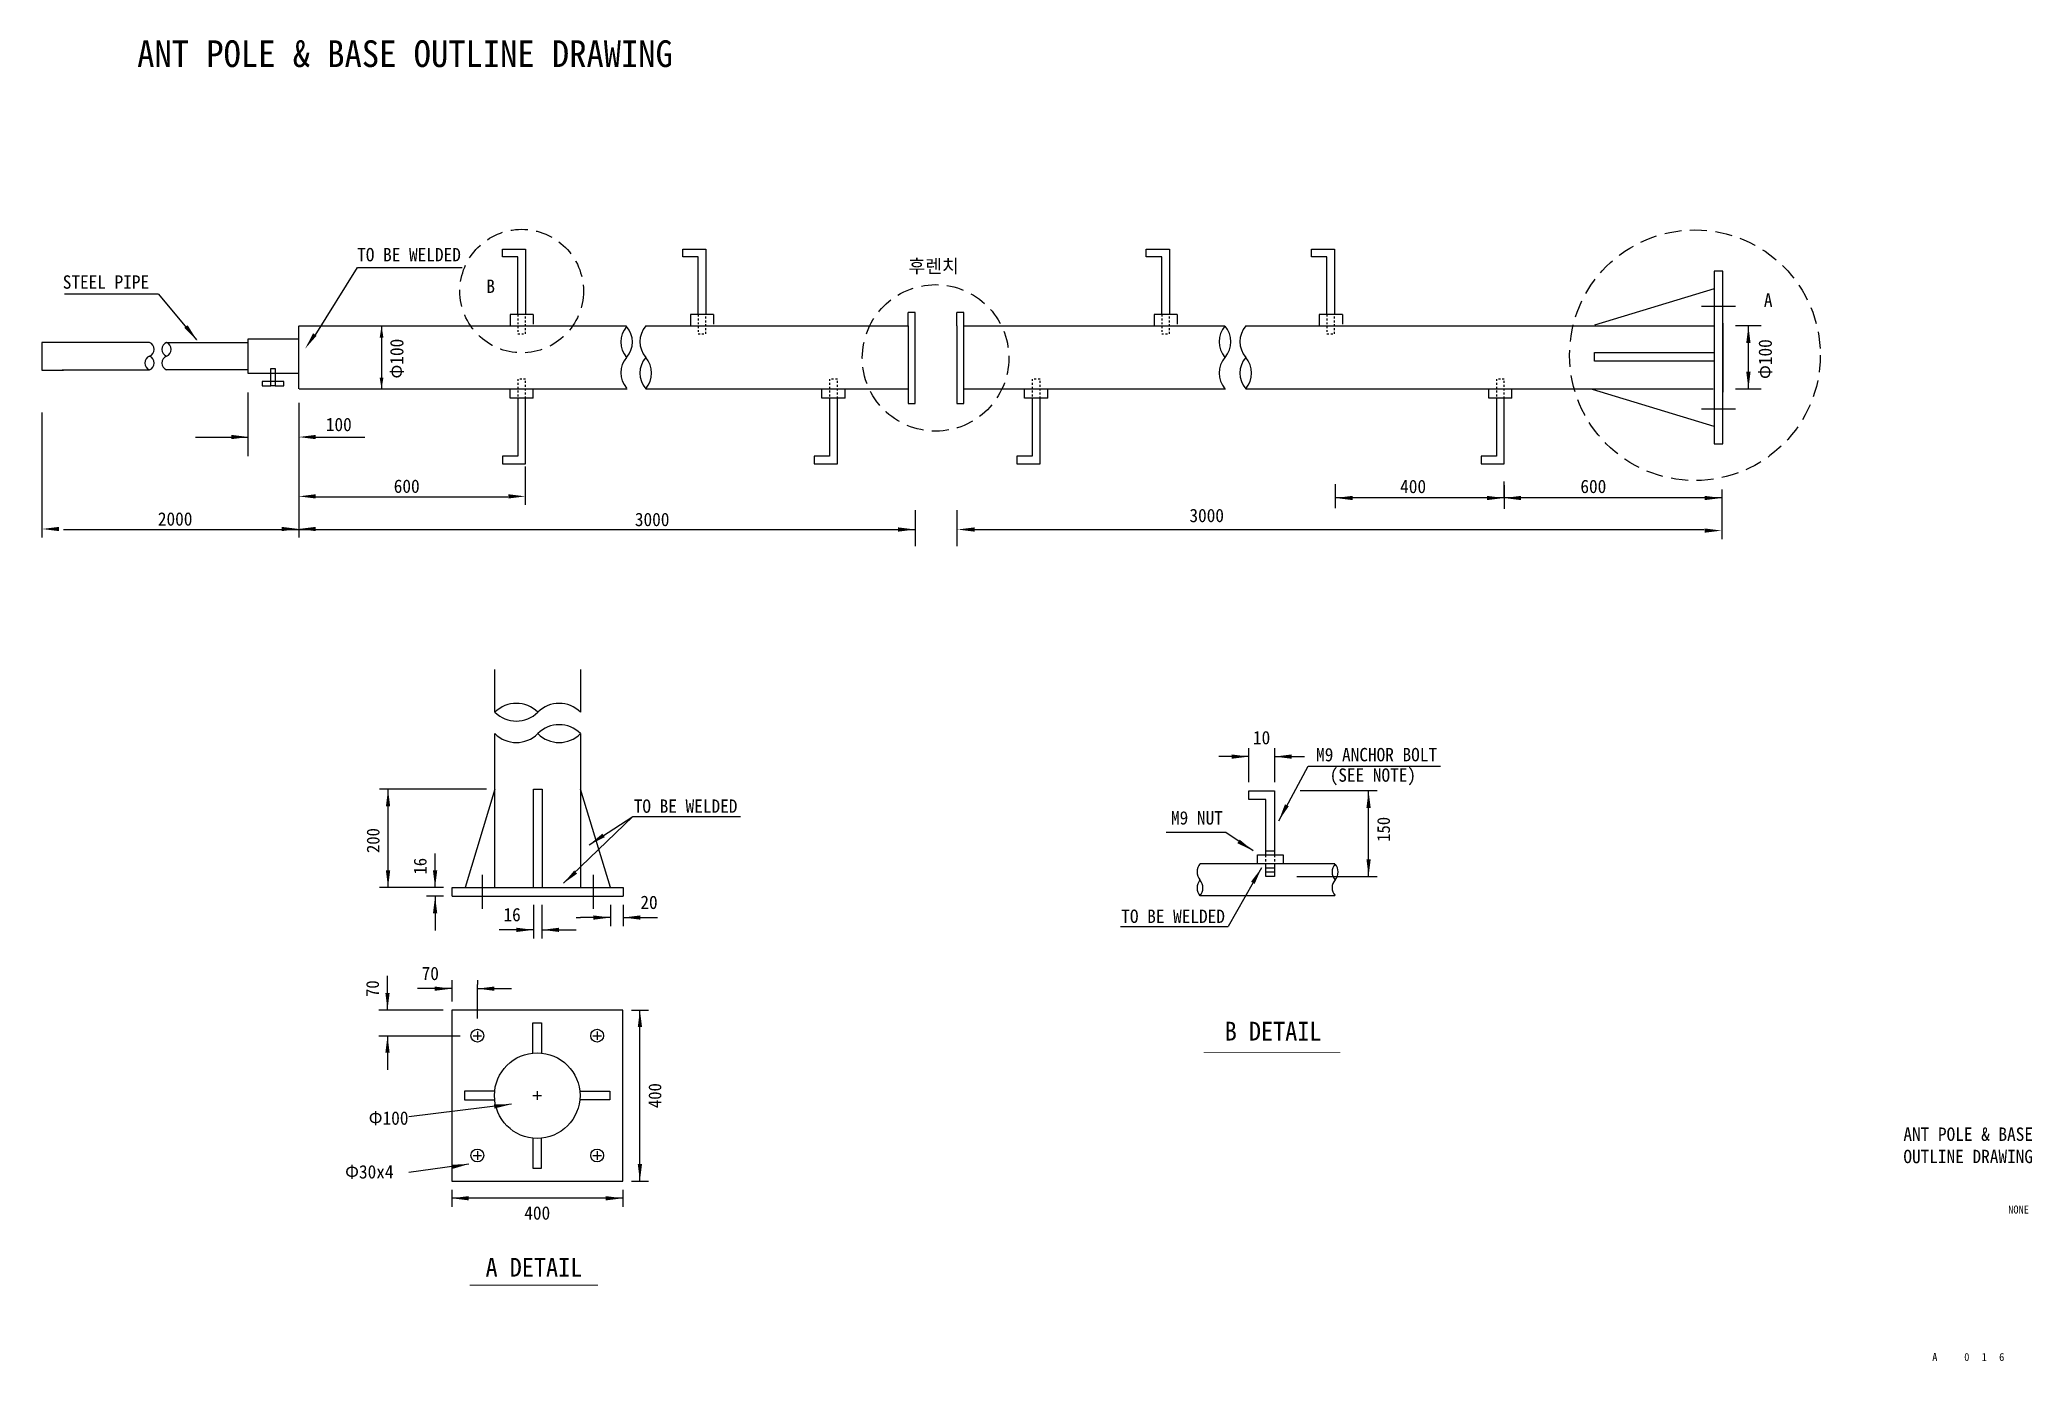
# Model space of a CAD drawing. Header units: millimetres. Extents: x 29 to 402, y 14 to 261.
import ezdxf
from ezdxf.enums import TextEntityAlignment as Align

# ---------------------------------------------------------------- set-up
doc = ezdxf.new("R2010")
doc.units = ezdxf.units.MM
doc.linetypes.add('HIDDEN', pattern=[9.525, 6.35, -3.175])
doc.layers.get('0').update_dxf_attribs({"linetype": 'CONTINUOUS'})
for name, color, linetype in [('dim', 6, 'CONTINUOUS'), ('LINE', 7, 'CONTINUOUS'), ('txt', 7, 'CONTINUOUS')]:
    doc.layers.add(name, color=color, linetype=linetype)
doc.styles.add('style', font='')
doc.styles.add('style1', font='')
doc.styles.get('style').set_extended_font_data('GulimChe')
doc.styles.get('style1').set_extended_font_data('GulimChe')

msp = doc.modelspace()

# ---------------------------------------------------------------- linework, layer by layer
at = {"layer": 'dim', "linetype": 'Continuous'}
for p, q in [((80.72, 205.34), (88.62, 218.04)), ((88.62, 218.04), (108.18, 218.04)), ((51.42, 213.04), (33.85, 213.04)), ((51.42, 213.04), (58.52, 204.54)), ((93.12, 207.14), (93.12, 195.24)), ((348.72, 207.14), (346.32, 207.14)), ((351.12, 207.14), (348.72, 207.14)), ((348.72, 195.34), (348.72, 207.14)), ((68.12, 194.64), (68.12, 182.74)), ((346.32, 195.34), (351.12, 195.34)), ((29.62, 190.94), (29.62, 167.54)), ((77.62, 192.74), (77.62, 183.74)), ((58.32, 186.34), (68.12, 186.34)), ((80.22, 186.34), (90.02, 186.34)), ((77.62, 185.34), (77.62, 173.64)), ((120.02, 173.64), (120.02, 180.84)), ((80.42, 175.14), (116.72, 175.14)), ((271.52, 173.04), (271.52, 177.54)), ((303.02, 174.94), (303.02, 178.04)), ((303.02, 177.34), (303.02, 172.94)), ((343.72, 176.54), (343.72, 167.24)), ((77.62, 173.64), (77.62, 167.54)), ((192.92, 172.64), (192.92, 165.94)), ((200.72, 172.64), (200.72, 165.94)), ((343.72, 174.94), (271.52, 174.94)), ((33.62, 169.04), (192.82, 169.04)), ((203.82, 169.04), (340.42, 169.04)), ((255.29, 124.97), (255.29, 128.17)), ((260.09, 128.17), (260.09, 124.97)), ((255.29, 126.57), (249.69, 126.57)), ((255.29, 121.77), (255.29, 124.97)), ((260.09, 126.57), (265.69, 126.57)), ((260.09, 124.97), (260.09, 121.77)), ((260.89, 114.57), (266.39, 124.77)), ((266.39, 124.77), (291.17, 124.77)), ((112.73, 120.47), (92.73, 120.47)), ((94.33, 102.07), (94.33, 120.47)), ((279.29, 120.17), (264.89, 120.17)), ((277.69, 104.17), (277.69, 120.17)), ((127.13, 102.87), (140.13, 115.37)), ((131.93, 110.07), (140.13, 115.37)), ((140.13, 115.37), (160.27, 115.37)), ((250.99, 112.37), (239.82, 112.37)), ((256.09, 108.97), (250.99, 112.37)), ((103.13, 102.07), (103.13, 108.47)), ((257.69, 105.77), (251.44, 94.77)), ((104.73, 102.07), (92.73, 102.07)), ((264.29, 104.17), (279.29, 104.17)), ((104.73, 100.47), (101.53, 100.47)), ((103.13, 100.47), (103.13, 94.07)), ((121.53, 98.87), (121.53, 92.57)), ((123.13, 92.57), (123.13, 98.87)), ((135.93, 98.87), (135.93, 94.87)), ((138.33, 98.87), (138.33, 94.87)), ((121.53, 94.17), (115.13, 94.17)), ((123.13, 94.17), (128.73, 94.17)), ((128.73, 94.17), (129.53, 94.17)), ((129.53, 96.47), (130.33, 96.47)), ((135.93, 96.47), (130.33, 96.47)), ((138.33, 96.47), (143.93, 96.47)), ((143.93, 96.47), (144.73, 96.47)), ((231.3, 94.77), (251.44, 94.77)), ((94.23, 79.17), (94.23, 85.57)), ((106.23, 83.17), (99.83, 83.17)), ((106.23, 84.77), (106.23, 83.97)), ((106.23, 83.97), (106.23, 80.77)), ((111.03, 84.77), (111.03, 83.97)), ((111.03, 77.57), (111.03, 83.97)), ((111.03, 83.17), (117.43, 83.17)), ((139.83, 79.17), (143.03, 79.17)), ((141.43, 47.17), (141.43, 79.17)), ((111.03, 75.17), (111.03, 73.57)), ((133.43, 75.17), (133.43, 73.57)), ((92.63, 74.37), (99.03, 74.37)), ((94.23, 74.37), (94.23, 67.97)), ((110.23, 74.37), (111.83, 74.37)), ((132.63, 74.37), (134.23, 74.37)), ((122.23, 63.97), (122.23, 62.37)), ((117.43, 61.57), (98.23, 59.17)), ((121.43, 63.17), (123.03, 63.17)), ((111.03, 52.77), (111.03, 51.17)), ((133.43, 52.77), (133.43, 51.17)), ((109.43, 50.37), (98.23, 48.77)), ((110.23, 51.97), (111.83, 51.97)), ((132.63, 51.97), (134.23, 51.97)), ((106.23, 45.57), (106.23, 42.37)), ((138.23, 45.57), (138.23, 42.37)), ((139.83, 47.17), (143.03, 47.17)), ((138.23, 43.97), (106.23, 43.97))]:
    msp.add_line(p, q, dxfattribs=at)
for points in [[(58.67, 204.35, 0, 0.8, 0), (56.54, 207.01, 0.8, 0.8, 0)], [(78.82, 202.84, 0, 0.8, 0), (80.64, 205.52, 0.8, 0.8, 0)], [(93.12, 207.14, 0, 0.7, 0), (93.12, 204.94, 0.7, 0.7, 0)], [(348.72, 207.14, 0, 0.8, 0), (348.72, 203.94, 0.8, 0.8, 0)], [(93.12, 195.34, 0, 0.7, 0), (93.12, 197.44, 0.7, 0.7, 0)], [(348.72, 195.34, 0, 0.8, 0), (348.72, 198.54, 0.8, 0.8, 0)], [(68.22, 186.34, 0, 0.8, 0), (65.02, 186.34, 0.8, 0.8, 0)], [(77.62, 186.34, 0, 0.8, 0), (80.82, 186.34, 0.8, 0.8, 0)], [(77.62, 175.24, 0, 0.8, 0), (80.82, 175.24, 0.8, 0.8, 0)], [(120.02, 175.24, 0, 0.8, 0), (116.82, 175.24, 0.8, 0.8, 0)], [(271.52, 174.94, 0, 0.8, 0), (274.72, 174.94, 0.8, 0.8, 0)], [(303.02, 174.94, 0, 0.8, 0), (299.82, 174.94, 0.8, 0.8, 0)], [(303.02, 174.94, 0, 0.8, 0), (306.22, 174.94, 0.8, 0.8, 0)], [(343.72, 174.94, 0, 0.8, 0), (340.52, 174.94, 0.8, 0.8, 0)], [(29.62, 169.14, 0, 0.8, 0), (32.82, 169.14, 0.8, 0.8, 0)], [(77.62, 169.14, 0, 0.8, 0), (74.42, 169.14, 0.8, 0.8, 0)], [(77.62, 169.14, 0, 0.8, 0), (80.82, 169.14, 0.8, 0.8, 0)], [(192.92, 169.04, 0, 0.8, 0), (189.72, 169.04, 0.8, 0.8, 0)], [(200.82, 169.04, 0, 0.8, 0), (204.02, 169.04, 0.8, 0.8, 0)], [(343.72, 168.84, 0, 0.8, 0), (340.52, 168.84, 0.8, 0.8, 0)], [(255.29, 126.57, 0, 0.8, 0), (252.09, 126.57, 0.8, 0.8, 0)], [(260.09, 126.57, 0, 0.8, 0), (263.29, 126.57, 0.8, 0.8, 0)], [(94.33, 120.47, 0, 0.8, 0), (94.33, 117.27, 0.8, 0.8, 0)], [(277.69, 120.17, 0, 0.8, 0), (277.69, 116.97, 0.8, 0.8, 0)], [(260.89, 114.57, 0, 0.8, 0), (262.41, 117.47, 0.8, 0.8, 0)], [(131.93, 110.07, 0, 0.8, 0), (134.64, 111.83, 0.8, 0.8, 0)], [(256.09, 108.97, 0, 0.8, 0), (253.37, 110.71, 0.8, 0.8, 0)], [(94.33, 102.07, 0, 0.8, 0), (94.33, 105.27, 0.8, 0.8, 0)], [(103.13, 102.07, 0, 0.8, 0), (103.13, 105.27, 0.8, 0.8, 0)], [(127.13, 102.87, 0, 0.8, 0), (129.42, 104.97, 0.8, 0.8, 0)], [(257.69, 105.77, 0, 0.8, 0), (256.05, 102.97, 0.8, 0.8, 0)], [(277.69, 104.17, 0, 0.8, 0), (277.69, 107.37, 0.8, 0.8, 0)], [(103.13, 100.47, 0, 0.8, 0), (103.13, 97.27, 0.8, 0.8, 0)], [(135.93, 96.47, 0, 0.8, 0), (132.73, 96.47, 0.8, 0.8, 0)], [(138.33, 96.47, 0, 0.8, 0), (141.53, 96.47, 0.8, 0.8, 0)], [(121.53, 94.17, 0, 0.8, 0), (118.33, 94.17, 0.8, 0.8, 0)], [(123.13, 94.17, 0, 0.8, 0), (126.33, 94.17, 0.8, 0.8, 0)], [(94.23, 79.17, 0, 0.8, 0), (94.23, 82.37, 0.8, 0.8, 0)], [(106.23, 83.17, 0, 0.8, 0), (103.03, 83.17, 0.8, 0.8, 0)], [(111.03, 83.17, 0, 0.8, 0), (114.23, 83.17, 0.8, 0.8, 0)], [(141.43, 79.17, 0, 0.8, 0), (141.43, 75.97, 0.8, 0.8, 0)], [(94.23, 74.37, 0, 0.8, 0), (94.23, 71.17, 0.8, 0.8, 0)], [(117.43, 61.57, 0, 0.8, 0), (114.18, 61.15, 0.8, 0.8, 0)], [(109.43, 50.37, 0, 0.8, 0), (106.26, 49.84, 0.8, 0.8, 0)], [(141.43, 47.17, 0, 0.8, 0), (141.43, 50.37, 0.8, 0.8, 0)], [(106.23, 43.97, 0, 0.8, 0), (109.43, 43.97, 0.8, 0.8, 0)], [(138.23, 43.97, 0, 0.8, 0), (135.03, 43.97, 0.8, 0.8, 0)]]:
    msp.add_lwpolyline(points, format="xyseb", dxfattribs=at)
at = {"layer": 'LINE', "linetype": 'Continuous'}
for p, q in [((115.73, 220.03), (115.73, 221.47)), ((115.73, 221.47), (120.05, 221.47)), ((118.61, 220.03), (115.73, 220.03)), ((118.61, 209.23), (118.61, 220.03)), ((120.05, 221.47), (120.05, 209.23)), ((149.43, 221.47), (153.75, 221.47)), ((149.43, 220.03), (149.43, 221.47)), ((152.31, 220.03), (149.43, 220.03)), ((152.31, 209.23), (152.31, 220.03)), ((153.75, 221.47), (153.75, 209.23)), ((236.13, 221.47), (240.45, 221.47)), ((236.13, 220.03), (236.13, 221.47)), ((239.01, 220.03), (236.13, 220.03)), ((239.01, 209.23), (239.01, 220.03)), ((240.45, 221.47), (240.45, 209.23)), ((267.03, 220.03), (267.03, 221.47)), ((267.03, 221.47), (271.35, 221.47)), ((269.91, 220.03), (267.03, 220.03)), ((269.91, 209.23), (269.91, 220.03)), ((271.35, 221.47), (271.35, 209.23)), ((342.32, 217.34), (342.32, 185.04)), ((343.92, 217.34), (342.32, 217.34)), ((343.92, 185.04), (343.92, 217.34)), ((342.32, 214.04), (319.91, 207.25)), ((121.49, 209.23), (117.17, 209.23)), ((117.17, 209.23), (117.17, 207.79)), ((118.61, 209.23), (118.61, 208.87)), ((120.05, 208.51), (120.05, 208.87)), ((121.49, 209.23), (121.49, 207.79)), ((150.87, 209.23), (150.87, 207.79)), ((155.19, 209.23), (150.87, 209.23)), ((152.31, 209.23), (152.31, 208.87)), ((153.75, 208.51), (153.75, 208.87)), ((155.19, 209.23), (155.19, 207.79)), ((192.92, 209.64), (191.62, 209.64)), ((191.62, 207.14), (191.62, 209.64)), ((192.92, 192.64), (192.92, 209.64)), ((200.72, 207.14), (200.72, 209.64)), ((202.02, 209.64), (200.72, 209.64)), ((202.02, 192.64), (202.02, 209.64)), ((237.57, 209.23), (237.57, 207.79)), ((241.89, 209.23), (237.57, 209.23)), ((239.01, 209.23), (239.01, 208.87)), ((240.45, 208.51), (240.45, 208.87)), ((241.89, 209.23), (241.89, 207.79)), ((272.79, 209.23), (268.47, 209.23)), ((268.47, 209.23), (268.47, 207.79)), ((269.91, 209.23), (269.91, 208.87)), ((271.35, 208.51), (271.35, 208.87)), ((272.79, 209.23), (272.79, 207.79)), ((339.92, 210.84), (345.52, 210.84)), ((345.52, 210.84), (346.32, 210.84)), ((77.62, 195.34), (77.62, 207.14)), ((77.72, 207.14), (138.92, 207.14)), ((117.17, 207.79), (117.17, 207.61)), ((117.17, 207.61), (117.17, 207.25)), ((118.61, 208.51), (118.61, 208.15)), ((118.61, 207.79), (118.61, 207.43)), ((118.61, 207.07), (118.61, 206.71)), ((118.61, 206.35), (118.61, 205.99)), ((118.61, 205.63), (118.97, 205.63)), ((119.33, 205.63), (119.69, 205.63)), ((120.05, 207.79), (120.05, 208.15)), ((120.05, 207.07), (120.05, 207.43)), ((120.05, 206.35), (120.05, 206.71)), ((120.05, 205.63), (120.05, 205.99)), ((121.49, 207.79), (121.49, 207.61)), ((121.49, 207.61), (121.49, 207.43)), ((142.52, 207.14), (191.62, 207.14)), ((150.87, 207.79), (150.87, 207.61)), ((150.87, 207.61), (150.87, 207.25)), ((152.31, 208.51), (152.31, 208.15)), ((152.31, 207.79), (152.31, 207.43)), ((152.31, 207.07), (152.31, 206.71)), ((152.31, 206.35), (152.31, 205.99)), ((152.31, 205.63), (152.67, 205.63)), ((153.03, 205.63), (153.39, 205.63)), ((153.75, 207.79), (153.75, 208.15)), ((153.75, 207.07), (153.75, 207.43)), ((153.75, 206.35), (153.75, 206.71)), ((153.75, 205.63), (153.75, 205.99)), ((155.19, 207.79), (155.19, 207.61)), ((155.19, 207.61), (155.19, 207.43)), ((191.62, 207.14), (191.62, 192.64)), ((200.72, 207.14), (200.72, 192.64)), ((202.02, 207.14), (250.82, 207.14)), ((237.57, 207.79), (237.57, 207.61)), ((237.57, 207.61), (237.57, 207.25)), ((239.01, 208.51), (239.01, 208.15)), ((239.01, 207.79), (239.01, 207.43)), ((239.01, 207.07), (239.01, 206.71)), ((239.01, 206.35), (239.01, 205.99)), ((239.01, 205.63), (239.37, 205.63)), ((239.73, 205.63), (240.09, 205.63)), ((240.45, 207.79), (240.45, 208.15)), ((240.45, 207.07), (240.45, 207.43)), ((240.45, 206.35), (240.45, 206.71)), ((240.45, 205.63), (240.45, 205.99)), ((241.89, 207.79), (241.89, 207.61)), ((241.89, 207.61), (241.89, 207.43)), ((254.72, 207.14), (342.32, 207.14)), ((268.47, 207.79), (268.47, 207.61)), ((268.47, 207.61), (268.47, 207.25)), ((269.91, 208.51), (269.91, 208.15)), ((269.91, 207.79), (269.91, 207.43)), ((269.91, 207.07), (269.91, 206.71)), ((269.91, 206.35), (269.91, 205.99)), ((269.91, 205.63), (270.27, 205.63)), ((270.63, 205.63), (270.99, 205.63)), ((271.35, 207.79), (271.35, 208.15)), ((271.35, 207.07), (271.35, 207.43)), ((271.35, 206.35), (271.35, 206.71)), ((271.35, 205.63), (271.35, 205.99)), ((272.79, 207.79), (272.79, 207.61)), ((272.79, 207.61), (272.79, 207.43)), ((343.92, 207.64), (343.92, 197.34)), ((49.72, 204.04), (29.62, 204.04)), ((29.62, 204.04), (29.62, 198.84)), ((52.92, 204.02), (68.12, 204.02)), ((77.62, 204.66), (68.12, 204.66)), ((68.12, 204.66), (68.12, 198.26)), ((319.92, 202.14), (323.92, 202.14)), ((319.92, 200.54), (319.92, 202.14)), ((323.92, 202.14), (342.32, 202.14)), ((342.32, 202.14), (342.32, 200.54)), ((29.62, 198.84), (33.62, 198.84)), ((49.72, 198.84), (33.42, 198.84)), ((68.12, 198.9), (52.92, 198.9)), ((68.12, 198.26), (77.62, 198.26)), ((72.42, 199.14), (73.22, 199.14)), ((72.42, 195.94), (72.42, 199.14)), ((73.22, 199.14), (73.22, 196.74)), ((323.92, 200.54), (319.92, 200.54)), ((341.52, 200.54), (323.92, 200.54)), ((342.32, 200.54), (341.52, 200.54)), ((70.82, 196.74), (70.82, 195.94)), ((74.82, 196.74), (70.82, 196.74)), ((70.82, 195.94), (72.42, 195.94)), ((73.22, 195.94), (72.42, 195.94)), ((73.22, 196.74), (73.22, 195.94)), ((73.22, 195.94), (74.82, 195.94)), ((74.82, 195.94), (74.82, 196.74)), ((77.72, 195.34), (139.02, 195.34)), ((117.17, 195.02), (117.17, 195.2)), ((117.17, 193.58), (117.17, 195.02)), ((118.61, 197.18), (118.61, 196.82)), ((118.61, 196.46), (118.61, 196.1)), ((118.61, 195.74), (118.61, 195.38)), ((118.61, 195.02), (118.61, 194.66)), ((118.61, 194.3), (118.61, 193.94)), ((119.33, 197.18), (118.97, 197.18)), ((120.05, 197.18), (119.69, 197.18)), ((120.05, 196.46), (120.05, 196.82)), ((120.05, 195.74), (120.05, 196.1)), ((120.05, 195.02), (120.05, 195.38)), ((120.05, 194.3), (120.05, 194.66)), ((120.05, 193.58), (120.05, 193.94)), ((121.49, 195.02), (121.49, 195.2)), ((121.49, 193.58), (121.49, 195.02)), ((142.52, 195.34), (191.62, 195.34)), ((175.47, 195.02), (175.47, 195.2)), ((175.47, 193.58), (175.47, 195.02)), ((176.91, 197.18), (176.91, 196.82)), ((176.91, 196.46), (176.91, 196.1)), ((176.91, 195.74), (176.91, 195.38)), ((176.91, 195.02), (176.91, 194.66)), ((176.91, 194.3), (176.91, 193.94)), ((177.63, 197.18), (177.27, 197.18)), ((178.35, 197.18), (177.99, 197.18)), ((178.35, 196.46), (178.35, 196.82)), ((178.35, 195.74), (178.35, 196.1)), ((178.35, 195.02), (178.35, 195.38)), ((178.35, 194.3), (178.35, 194.66)), ((178.35, 193.58), (178.35, 193.94)), ((179.79, 195.02), (179.79, 195.2)), ((179.79, 193.58), (179.79, 195.02)), ((202.02, 195.34), (250.92, 195.34)), ((213.37, 195.02), (213.37, 195.2)), ((213.37, 193.58), (213.37, 195.02)), ((214.81, 197.18), (214.81, 196.82)), ((214.81, 196.46), (214.81, 196.1)), ((214.81, 195.74), (214.81, 195.38)), ((214.81, 195.02), (214.81, 194.66)), ((214.81, 194.3), (214.81, 193.94)), ((215.53, 197.18), (215.17, 197.18)), ((216.25, 197.18), (215.89, 197.18)), ((216.25, 196.46), (216.25, 196.82)), ((216.25, 195.74), (216.25, 196.1)), ((216.25, 195.02), (216.25, 195.38)), ((216.25, 194.3), (216.25, 194.66)), ((216.25, 193.58), (216.25, 193.94)), ((217.69, 195.02), (217.69, 195.2)), ((217.69, 193.58), (217.69, 195.02)), ((254.72, 195.34), (342.12, 195.34)), ((300.17, 195.02), (300.17, 195.2)), ((300.17, 193.58), (300.17, 195.02)), ((301.61, 197.18), (301.61, 196.82)), ((301.61, 196.46), (301.61, 196.1)), ((301.61, 195.74), (301.61, 195.38)), ((301.61, 195.02), (301.61, 194.66)), ((301.61, 194.3), (301.61, 193.94)), ((302.33, 197.18), (301.97, 197.18)), ((303.05, 197.18), (302.69, 197.18)), ((303.05, 196.46), (303.05, 196.82)), ((303.05, 195.74), (303.05, 196.1)), ((303.05, 195.02), (303.05, 195.38)), ((303.05, 194.3), (303.05, 194.66)), ((303.05, 193.58), (303.05, 193.94)), ((304.49, 195.02), (304.49, 195.2)), ((304.49, 193.58), (304.49, 195.02)), ((342.32, 188.34), (319.57, 195.23)), ((343.92, 197.34), (343.92, 194.74)), ((121.49, 193.58), (117.17, 193.58)), ((118.61, 193.58), (118.61, 182.78)), ((120.05, 181.34), (120.05, 193.58)), ((179.79, 193.58), (175.47, 193.58)), ((176.91, 193.58), (176.91, 182.78)), ((178.35, 181.34), (178.35, 193.58)), ((191.62, 192.64), (192.92, 192.64)), ((200.72, 192.64), (202.02, 192.64)), ((217.69, 193.58), (213.37, 193.58)), ((214.81, 193.58), (214.81, 182.78)), ((216.25, 181.34), (216.25, 193.58)), ((304.49, 193.58), (300.17, 193.58)), ((301.61, 193.58), (301.61, 182.78)), ((303.05, 181.34), (303.05, 193.58)), ((345.52, 191.54), (339.92, 191.54)), ((346.32, 191.54), (345.52, 191.54)), ((118.61, 182.78), (115.73, 182.78)), ((115.73, 182.78), (115.73, 181.34)), ((174.03, 182.78), (174.03, 181.34)), ((176.91, 182.78), (174.03, 182.78)), ((211.93, 182.78), (211.93, 181.34)), ((214.81, 182.78), (211.93, 182.78)), ((301.61, 182.78), (298.73, 182.78)), ((298.73, 182.78), (298.73, 181.34)), ((342.32, 185.04), (343.92, 185.04)), ((115.73, 181.34), (120.05, 181.34)), ((174.03, 181.34), (178.35, 181.34)), ((211.93, 181.34), (216.25, 181.34)), ((298.73, 181.34), (303.05, 181.34)), ((114.33, 134.87), (114.33, 142.87)), ((130.33, 142.87), (130.33, 134.87)), ((114.33, 102.07), (114.33, 130.87)), ((130.33, 130.87), (130.33, 102.07)), ((114.33, 120.47), (108.73, 102.07)), ((121.53, 120.47), (123.13, 120.47)), ((121.53, 102.07), (121.53, 120.47)), ((123.13, 120.47), (123.13, 102.07)), ((135.93, 102.07), (130.33, 120.47)), ((255.29, 120.17), (260.09, 120.17)), ((255.29, 118.57), (255.29, 120.17)), ((260.09, 120.17), (260.09, 107.77)), ((258.49, 118.57), (255.29, 118.57)), ((258.49, 107.77), (258.49, 118.57)), ((256.89, 108.17), (261.69, 108.17)), ((256.89, 106.57), (256.89, 108.17)), ((258.49, 108.97), (260.09, 108.97)), ((261.69, 108.17), (261.69, 106.57)), ((111.93, 104.47), (111.93, 98.07)), ((132.73, 98.07), (132.73, 104.47)), ((246.19, 106.57), (271.39, 106.57)), ((258.49, 106.97), (258.49, 107.37)), ((258.49, 104.17), (258.49, 106.57)), ((258.49, 105.77), (260.09, 105.77)), ((260.09, 104.97), (258.49, 104.97)), ((260.09, 107.37), (260.09, 106.97)), ((260.09, 106.57), (260.09, 104.17)), ((260.09, 105.77), (260.09, 104.97)), ((106.33, 102.07), (138.33, 102.07)), ((106.33, 100.47), (106.33, 102.07)), ((138.33, 102.07), (138.33, 100.47)), ((260.09, 104.17), (258.49, 104.17)), ((106.33, 100.47), (138.33, 100.47)), ((246.19, 100.57), (271.39, 100.57)), ((95.83, 79.17), (92.63, 79.17)), ((104.63, 79.17), (95.83, 79.17)), ((106.23, 79.17), (106.23, 47.17)), ((138.23, 79.17), (106.23, 79.17)), ((138.23, 47.17), (138.23, 79.17)), ((121.43, 76.77), (123.03, 76.77)), ((121.43, 71.13), (121.43, 76.77)), ((123.03, 76.77), (123.03, 71.13)), ((99.03, 74.37), (107.83, 74.37)), ((108.63, 63.97), (108.63, 62.37)), ((114.23, 63.97), (108.63, 63.97)), ((114.27, 63.97), (114.23, 63.97)), ((130.19, 63.97), (135.83, 63.97)), ((135.83, 63.97), (135.83, 62.37)), ((108.63, 62.37), (114.27, 62.37)), ((135.83, 62.37), (130.19, 62.37)), ((121.43, 55.21), (121.43, 49.57)), ((123.03, 49.57), (123.03, 55.21)), ((121.43, 49.57), (123.03, 49.57)), ((106.23, 47.17), (138.23, 47.17))]:
    msp.add_line(p, q, dxfattribs=at)
at = {"layer": 'LINE', "linetype": 'Continuous', "const_width": 0.16}
for points in [[(246.84, 71.27), (272.44, 71.27)], [(109.61, 27.72), (133.61, 27.72)]]:
    msp.add_lwpolyline(points, dxfattribs=at)
at = {"layer": 'LINE', "color": 8, "linetype": 'HIDDEN', "ltscale": 0.5}
for centre, radius in [((119.32, 213.64), 11.55), ((338.72, 201.64), 23.44), ((196.72, 201.14), 13.7)]:
    msp.add_circle(centre, radius, dxfattribs=at)
at = {"layer": 'LINE', "linetype": 'Continuous'}
for centre, radius in [((111.03, 74.37), 1.2), ((133.43, 74.37), 1.2), ((122.23, 63.17), 8), ((111.03, 51.97), 1.2), ((133.43, 51.97), 1.2)]:
    msp.add_circle(centre, radius, dxfattribs=at)
for centre, radius, start, end in [((142.18, 204.12), 4.33, 138.3665, 221.6335), ((135.7, 204.12), 4.33, 318.3665, 41.6335), ((145.99, 204.18), 4.55, 139.7636, 220.2364), ((254.21, 204.17), 4.47, 139.0174, 220.9826), ((247.47, 204.17), 4.47, 319.0174, 40.9826), ((258.19, 204.18), 4.55, 139.7636, 220.2364), ((50.23, 200.18), 1.38, 111.8014, 248.1986), ((49.21, 202.74), 1.38, 291.8014, 68.1986), ((49.21, 200.18), 1.38, 291.8014, 68.1986), ((53.43, 202.74), 1.38, 111.8014, 248.1986), ((53.43, 200.18), 1.38, 111.8014, 248.1986), ((52.41, 202.74), 1.38, 291.8014, 68.1986), ((142.18, 198.36), 4.33, 138.3665, 221.6335), ((145.99, 198.3), 4.55, 139.7636, 220.2364), ((139.09, 198.3), 4.52, 319.3987, 40.6013), ((254.21, 198.31), 4.47, 139.0174, 220.9826), ((258.19, 198.3), 4.55, 139.7636, 220.2364), ((251.29, 198.3), 4.52, 319.3987, 40.6013), ((118.33, 130.87), 5.66, 45, 135), ((118.33, 138.87), 5.66, 225, 315), ((126.33, 130.87), 5.66, 45, 135), ((118.33, 134.87), 5.66, 225, 315), ((126.33, 126.87), 5.66, 45, 135), ((126.33, 134.87), 5.66, 225, 315), ((247.94, 105.02), 2.33, 139.7636, 220.2364), ((273.09, 104.99), 2.22, 138.3665, 221.6335), ((269.77, 104.99), 2.22, 318.3665, 41.6335), ((247.94, 102.01), 2.33, 139.7636, 220.2364), ((244.4, 102.01), 2.31, 319.3987, 40.6013), ((273.09, 102.04), 2.22, 138.3665, 221.6335)]:
    msp.add_arc(centre, radius, start, end, dxfattribs=at)

# ---------------------------------------------------------------- texts
at = {"style": 'style'}
for s, p in [('NONE', (399.24, 41.86)), ('A', (383.58, 14.28)), ('0', (389.56, 14.28)), ('1', (392.82, 14.28)), ('6', (396.09, 14.28))]:
    msp.add_text(s, height=1.5, dxfattribs=at).set_placement(p, align=Align.MIDDLE_CENTER)
at = {"insert": (389.82, 53.85), "char_height": 2.5, "width": 34.7927, "attachment_point": 5, "style": 'style'}
msp.add_mtext('ANT POLE & BASE OUTLINE DRAWING', dxfattribs=at)
at = {"layer": 'dim', "linetype": 'Continuous', "style": 'style1'}
for s, p in [('TO BE WELDED', (88.56, 219.2)), ('STEEL PIPE', (33.5, 214.08))]:
    msp.add_text(s, height=2.5, dxfattribs=at).set_placement(p)
for s, height, p in [('Φ100', 2.5, (97.21, 201)), ('Φ100', 2.5, (353.11, 200.91)), ('200', 2.4, (92.73, 110.87)), ('150', 2.4, (281.69, 112.97)), ('16', 2.4, (101.53, 106.07)), ('70', 2.4, (92.63, 83.17)), ('400', 2.4, (145.43, 63.17))]:
    msp.add_text(s, height=height, rotation=90, dxfattribs=at).set_placement(p, align=Align.CENTER)
for s, p in [('100', (85.12, 187.44)), ('600', (97.82, 175.9)), ('400', (286.02, 175.85)), ('600', (319.72, 175.86)), ('2000', (54.52, 169.77)), ('3000', (143.72, 169.68)), ('3000', (247.42, 170.42)), ('10', (257.69, 128.87)), ('M9 ANCHOR BOLT', (279.19, 125.69)), ('(SEE NOTE)', (278.49, 121.87)), ('TO BE WELDED', (149.97, 116.06)), ('M9 NUT', (245.59, 113.87)), ('16', (117.53, 95.77)), ('20', (143.13, 98.07)), ('TO BE WELDED', (241.14, 95.46)), ('70', (102.23, 84.77)), ('Φ30x4', (90.83, 47.67)), ('400', (122.23, 39.97))]:
    msp.add_text(s, height=2.5, dxfattribs=at).set_placement(p, align=Align.CENTER)
msp.add_text('Φ100', height=2.5, dxfattribs=at).set_placement((94.43, 58.97), align=Align.MIDDLE)
at = {"layer": 'txt', "style": 'style1'}
msp.add_text('ANT POLE & BASE OUTLINE DRAWING', height=5, dxfattribs=at).set_placement((47.42, 255.54))
at = {"layer": 'txt', "linetype": 'Continuous', "style": 'style1'}
for s, p in [('후렌치', (196.35, 218.32)), ('B', (113.52, 214.54)), ('A', (352.42, 211.94))]:
    msp.add_text(s, height=2.5, dxfattribs=at).set_placement(p, align=Align.MIDDLE)
for s, p in [('B DETAIL', (259.84, 73.47)), ('A DETAIL', (121.61, 29.32))]:
    msp.add_text(s, height=3.5, dxfattribs=at).set_placement(p, align=Align.CENTER)

doc.saveas('drawing.dxf')
